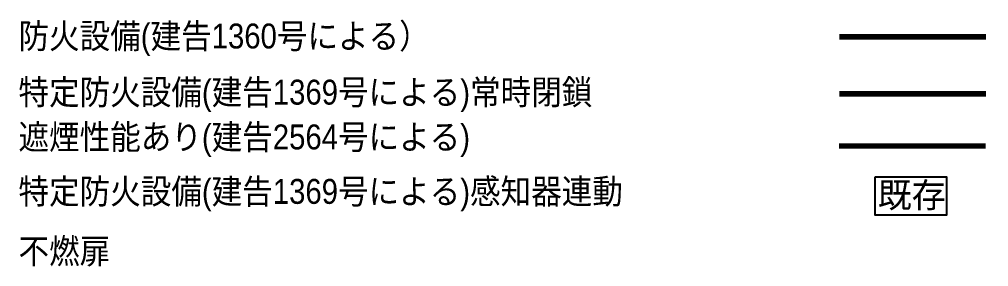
# Model space of a CAD drawing. Extents: x -13593 to 81190, y 1816 to 57492.
# Drawn here: x 7900 to 25417, y 51820 to 56286 of the extents above; entities that cross this region are included whole.
import ezdxf

# ---------------------------------------------------------------- set-up
doc = ezdxf.new("R2010")
doc.units = 0
doc.header["$LTSCALE"] = 12.7
doc.header["$MEASUREMENT"] = 0
doc.linetypes.add('CENTER', pattern=[2, 1.25, -0.25, 0.25, -0.25])
doc.linetypes.add('VW-01 短破線', pattern=[0.166624, 0.083312, -0.083312])
doc.layers.add('15面積表', color=10, linetype='CONTINUOUS', lineweight=5)
for name, color, linetype in [('A_機械基礎', 7, 'CONTINUOUS'), ('A_通芯', 8, 'CONTINUOUS'), ('G0-MOJI', 7, 'CONTINUOUS')]:
    doc.layers.add(name, color=color, linetype=linetype)
doc.styles.add('丸ゴチック', font='HGRSMP.TTF')

msp = doc.modelspace()

# ---------------------------------------------------------------- linework, layer by layer
at = {"layer": '15面積表', "color": 170, "linetype": 'VW-01 短破線', "lineweight": 50, "ltscale": 200, "transparency": 33554687, "const_width": 100}
msp.add_lwpolyline([(25360.7, 53998.6), (22714, 53998.6)], dxfattribs=at)
at = {"layer": 'A_機械基礎', "color": 2, "linetype": 'Continuous', "true_color": 0xffff00, "const_width": 100}
msp.add_lwpolyline([(22720.1, 55971.1), (25366.8, 55971.1)], dxfattribs=at)
at = {"layer": 'A_機械基礎', "color": 1, "linetype": 'Continuous', "true_color": 0xff0000, "const_width": 100}
msp.add_lwpolyline([(22720.1, 54940.9), (25366.8, 54940.9)], dxfattribs=at)
at = {"layer": 'A_通芯', "color": 7, "linetype": 'CENTER', "ltscale": 50}
msp.add_line((22720.1, 55971.1), (25366.8, 55971.1), dxfattribs=at)
at = {"layer": 'G0-MOJI', "color": 4}
msp.add_lwpolyline([(23366.2, 53440), (24657.2, 53440), (24657.2, 52750), (23366.2, 52750)], close=True, dxfattribs=at)

# ---------------------------------------------------------------- texts
at = {"layer": 'G0-MOJI', "color": 3, "style": '丸ゴチック', "width": 0.9}
for s, p in [('防火設備(建告1360号による）', (7884.5, 55760.4)), ('特定防火設備(建告1369号による)常時閉鎖', (7884.5, 54746.4)), ('遮煙性能あり(建告2564号による)', (7884.5, 53937.3)), ('特定防火設備(建告1369号による)感知器連動', (7884.5, 52953.6)), ('不燃扉', (7884.5, 51875))]:
    msp.add_text(s, height=450, dxfattribs=at).set_placement(p)
at = {"layer": 'G0-MOJI', "color": 4, "style": '丸ゴチック'}
msp.add_text('既存', height=450, dxfattribs=at).set_placement((23412.6, 52887))

doc.saveas('drawing.dxf')
